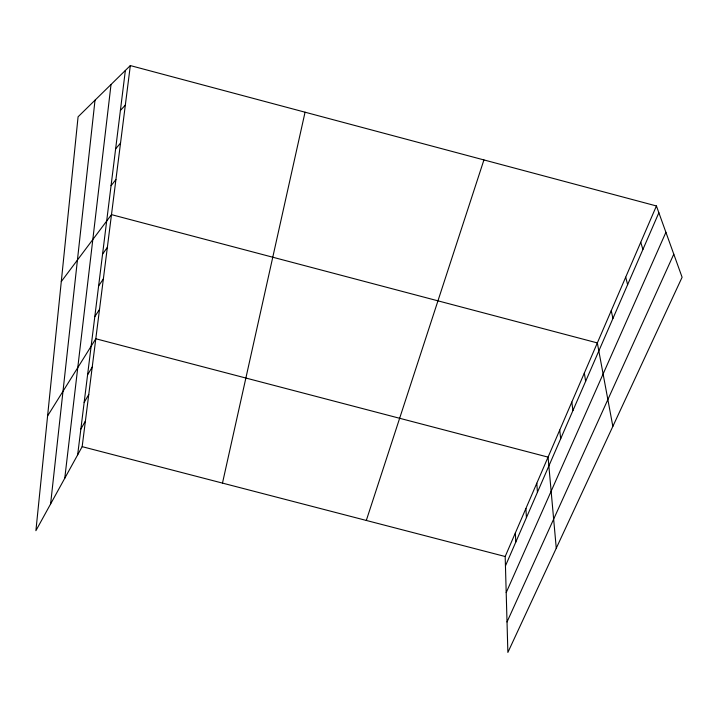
<?xml version="1.0" encoding="UTF-8"?>
<svg xmlns="http://www.w3.org/2000/svg" width="718" height="718" viewBox="0 0 718 718"><rect width="100%" height="100%" fill="white"/><g stroke="black" fill="none" stroke-linecap="round" stroke-linejoin="round"><path stroke-width="1.08" d="M50.601 503.982L95.018 100.206M64.764 478.26L111.03 84.5M77.652 454.862L125.363 70.445M130.326 65.58L78.082 116.801L35.9 530.683L82.166 446.659L130.326 65.58L656.423 205.958L682.1 277.256L507.877 652.42L505.185 556.513L656.423 205.958M222.481 483.097L305.06 112.205M366.315 520.442L483.923 159.926M505.454 565.883L658.864 212.743M506.199 592.601L665.909 232.318M507.025 621.967L673.789 254.172M80.847 429.077L85.406 421.026M84.159 402.412L88.754 394.532M87.587 374.814L92.218 367.131M47.594 415.928L95.799 338.761L548.067 457.124L556.27 548.22M94.803 316.638L99.515 309.386M98.608 285.952L103.365 278.952M102.566 254.118L107.35 247.387M61.29 281.564L111.487 214.637L597.331 342.917L612.849 426.393M111.057 185.675L115.921 179.581M115.634 148.832L120.525 143.115M120.391 110.455L125.327 105.142M82.166 446.659L505.185 556.513M640.743 242.289L642.924 249.442M625.692 277.175L627.631 284.642M611.233 310.688L612.939 318.451M584.335 373.037L585.637 381.303M571.815 402.071L572.937 410.543M559.726 430.082L560.677 438.752M536.795 483.241L537.441 492.234M525.908 508.479L526.42 517.615M515.38 532.891L515.757 542.153"/></g></svg>
